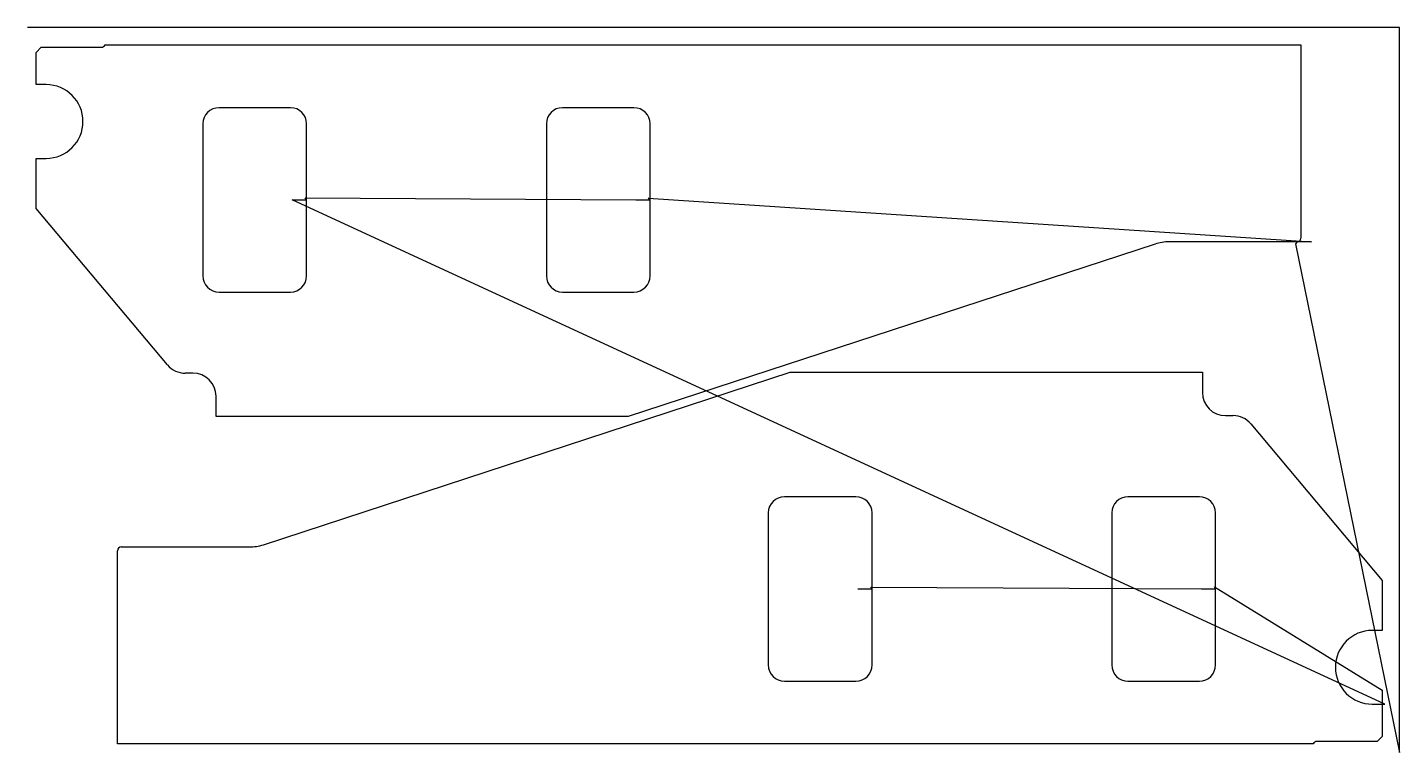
# Model space of a CAD drawing. Header units: metres. Extents: x 0 to 2976, y 0 to 1573.
import ezdxf

# ---------------------------------------------------------------- set-up
doc = ezdxf.new("R2010")
doc.units = ezdxf.units.M

msp = doc.modelspace()

# ---------------------------------------------------------------- linework, layer by layer
at = {"layer": 'TOOL_0'}
for p, q in [((0.999, 1573.158), (-0.001, 1573.158)), ((2976.047, 1573.158), (0.999, 1573.158)), ((2976.047, 1), (2976.047, 1573.158)), ((18.999, 1518.996), (30.085, 1530.082)), ((18.999, 1449.082), (18.999, 1518.996)), ((30.085, 1530.082), (160.499, 1530.082)), ((168.561, 1535.082), (2761.999, 1535.082)), ((2761.999, 1535.082), (2761.999, 1116.082)), ((40.499, 1449.082), (18.999, 1449.082)), ((570.499, 1399.082), (415.499, 1399.082)), ((1315.499, 1399.082), (1160.499, 1399.082)), ((380.499, 1364.082), (380.499, 1034.082)), ((605.499, 1199.082), (605.499, 1364.082)), ((1125.499, 1364.082), (1125.499, 1034.082)), ((1350.499, 1199.082), (1350.499, 1364.082)), ((18.999, 1180.536), (18.999, 1289.082)), ((18.999, 1289.082), (40.499, 1289.082)), ((2943.816, 105.001), (574.349, 1199.082)), ((574.349, 1199.082), (605.499, 1199.082)), ((605.499, 1199.082), (602.396, 1203.183)), ((602.396, 1203.183), (1319.775, 1199.082)), ((605.499, 1034.082), (605.499, 1199.082)), ((1319.775, 1199.082), (1350.499, 1199.082)), ((1350.499, 1199.082), (1346.638, 1202.908)), ((1346.638, 1202.908), (2785.108, 1108.082)), ((1350.499, 1034.082), (1350.499, 1199.082)), ((303.952, 840.943), (18.999, 1180.536)), ((2445.647, 1103.167), (1303.172, 729.082)), ((2753.999, 1108.082), (2476.454, 1108.082)), ((2753.999, 1108.082), (2750.346, 1103.99)), ((2750.346, 1103.99), (2976.047, 0)), ((2785.108, 1108.082), (2753.999, 1108.082)), ((415.499, 999.082), (570.499, 999.082)), ((1160.499, 999.082), (1315.499, 999.082)), ((358.999, 823.082), (342.254, 823.082)), ((511.789, 450.916), (1654.265, 825.001)), ((1654.265, 825.001), (2548.438, 825.001)), ((2548.438, 825.001), (2548.438, 781.001)), ((408.999, 729.082), (408.999, 773.082)), ((1303.172, 729.082), (408.999, 729.082)), ((2598.438, 731.001), (2615.183, 731.001)), ((2653.485, 713.14), (2938.438, 373.547)), ((1796.938, 555.001), (1641.938, 555.001)), ((2541.938, 555.001), (2386.938, 555.001)), ((1606.938, 520.001), (1606.938, 190.001)), ((1831.938, 355.001), (1831.938, 520.001)), ((2351.938, 520.001), (2351.938, 190.001)), ((2576.938, 355.001), (2576.938, 520.001)), ((195.438, 19.001), (195.438, 438.001)), ((203.438, 446.001), (480.983, 446.001)), ((1831.938, 355.001), (1828.921, 359.045)), ((1828.921, 359.045), (2546.601, 355.001)), ((2576.938, 355.001), (2574.815, 359.648)), ((2574.815, 359.648), (2938.438, 135.372)), ((2938.438, 373.547), (2938.438, 265.001)), ((1801.195, 355.001), (1831.938, 355.001)), ((1831.938, 190.001), (1831.938, 355.001)), ((2546.601, 355.001), (2576.938, 355.001)), ((2576.938, 190.001), (2576.938, 355.001)), ((2938.438, 265.001), (2916.938, 265.001)), ((1641.938, 155.001), (1796.938, 155.001)), ((2386.938, 155.001), (2541.938, 155.001)), ((2938.438, 135.372), (2938.438, 105.001)), ((2916.938, 105.001), (2938.438, 105.001)), ((2938.438, 105.001), (2938.438, 35.087)), ((2938.438, 105.001), (2943.816, 105.001)), ((2938.438, 35.087), (2927.352, 24.001)), ((2788.876, 19.001), (195.438, 19.001)), ((2927.352, 24.001), (2796.938, 24.001)), ((2976.047, 0), (2976.047, 1)), ((2976.047, 1), (2976.047, 0)), ((2976.047, 0), (2976.047, 1))]:
    msp.add_line(p, q, dxfattribs=at)
for centre, radius, start, end in [((160.465, 1539.137), 9.055, 270.215135, 333.395331), ((40.499, 1369.082), 80, 270, 90), ((415.499, 1364.082), 35, 90, 180), ((570.499, 1364.082), 35, 0, 90), ((1160.499, 1364.082), 35, 90, 180), ((1315.499, 1364.082), 35, 0, 90), ((2476.454, 1009.082), 99, 90, 108.130411), ((2753.999, 1116.082), 8, 270, 0), ((415.499, 1034.082), 35, 180, 270), ((570.499, 1034.082), 35, 270, 0), ((1160.499, 1034.082), 35, 180, 270), ((1315.499, 1034.082), 35, 270, 0), ((342.299, 873.178), 50.096, 220.050857, 269.948533), ((358.999, 773.082), 50, 0, 90), ((2598.438, 781.001), 50, 180, 270), ((2615.138, 680.905), 50.096, 40.050857, 89.948533), ((1641.938, 520.001), 35, 90, 180), ((1796.938, 520.001), 35, 0, 90), ((2386.938, 520.001), 35, 90, 180), ((2541.938, 520.001), 35, 0, 90), ((480.983, 545.001), 99, 270, 288.129861), ((203.438, 438.001), 8, 90, 180), ((2916.938, 185.001), 80, 90, 270), ((1641.938, 190.001), 35, 180, 270), ((1796.938, 190.001), 35, 270, 0), ((2386.938, 190.001), 35, 180, 270), ((2541.938, 190.001), 35, 270, 0), ((2796.972, 14.946), 9.055, 90.215135, 153.395331)]:
    msp.add_arc(centre, radius, start, end, dxfattribs=at)

doc.saveas('drawing.dxf')
